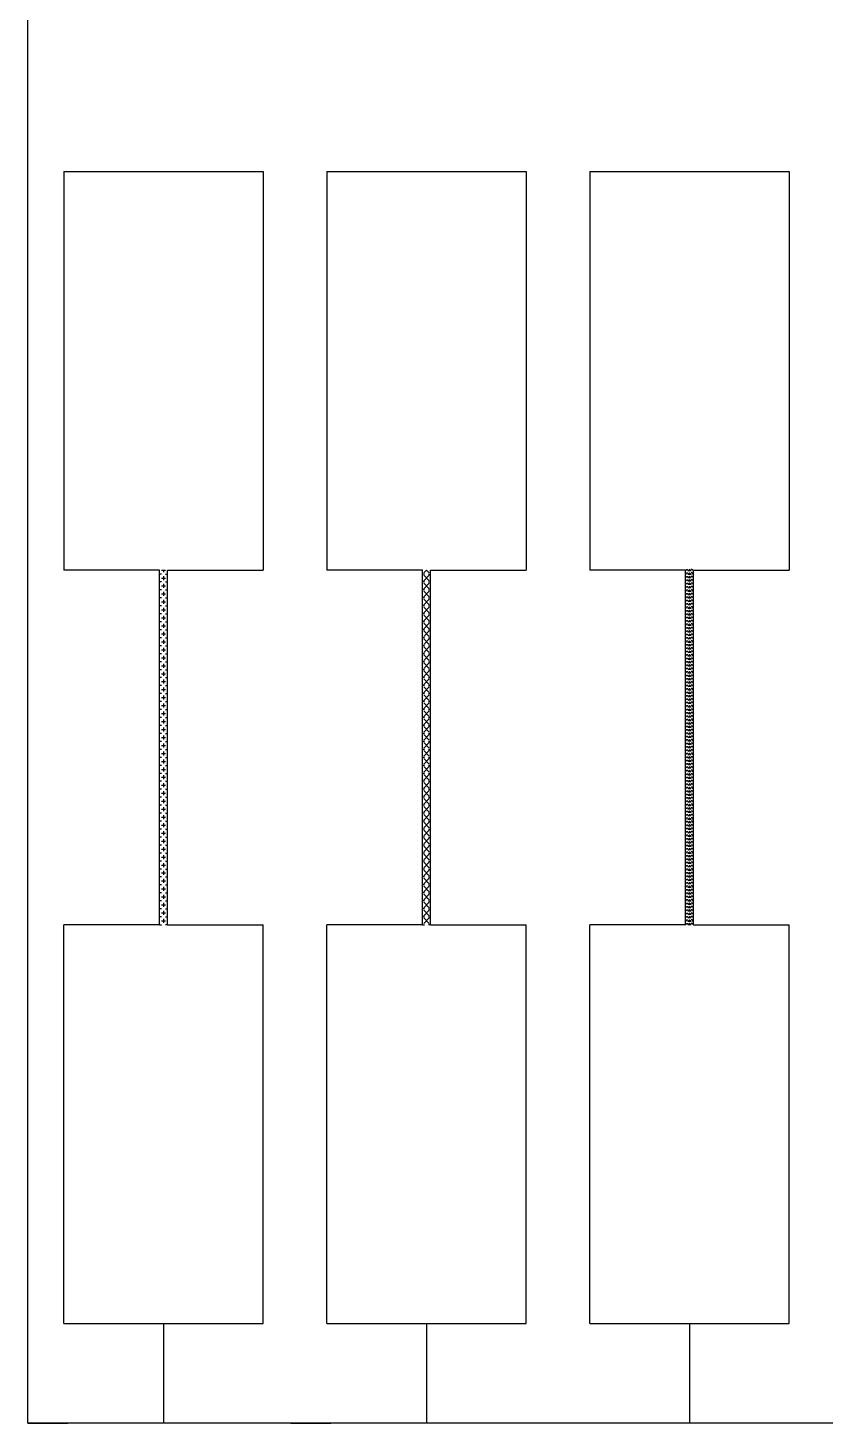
# Model space of a CAD drawing. Extents: x 0 to 40, y 0 to 70.
# Drawn here: x 0 to 20, y 0 to 35 of the extents above; entities that cross this region are included whole.
import ezdxf

# ---------------------------------------------------------------- set-up
doc = ezdxf.new("R2010")
doc.units = 0
doc.layers.add('AL_FOIL', color=2, linetype='CONTINUOUS')

msp = doc.modelspace()

# ---------------------------------------------------------------- linework, layer by layer
at = {"layer": 'AL_FOIL', "linetype": 'CONTINUOUS'}
for p, q in [((0, 0), (0, 70)), ((40, 0), (0, 0))]:
    msp.add_line(p, q, dxfattribs=at)
at = {"layer": 'AL_FOIL'}
for p, q in [((0.9, 31.4), (5.9, 31.4)), ((0.9, 31.4), (0.9, 21.4)), ((5.9, 31.4), (5.9, 21.4)), ((7.5, 31.4), (12.5, 31.4)), ((7.5, 31.4), (7.5, 21.4)), ((12.5, 31.4), (12.5, 21.4)), ((14.1, 31.4), (19.1, 31.4)), ((14.1, 31.4), (14.1, 21.4)), ((19.1, 31.4), (19.1, 21.4)), ((3.3, 21.4), (0.9, 21.4)), ((3.3, 12.5), (3.3, 21.4)), ((3.35, 21.4), (3.45, 21.4)), ((3.4, 21.4), (3.4, 21.35)), ((3.5, 12.5), (3.5, 21.4)), ((3.5, 21.4), (5.9, 21.4)), ((9.9, 21.4), (7.5, 21.4)), ((9.9, 12.5), (9.9, 21.4)), ((10, 21.4), (9.929, 21.329)), ((10, 21.4), (10.071, 21.329)), ((10.1, 12.5), (10.1, 21.4)), ((10.1, 21.4), (12.5, 21.4)), ((16.5, 21.4), (14.1, 21.4)), ((16.5, 21.377), (16.535, 21.412)), ((16.5, 12.5), (16.5, 21.4)), ((16.535, 21.412), (16.56, 21.412)), ((16.56, 21.377), (16.6, 21.417)), ((16.64, 21.377), (16.56, 21.377)), ((16.64, 21.377), (16.6, 21.417)), ((16.665, 21.412), (16.64, 21.412)), ((16.7, 21.377), (16.665, 21.412)), ((16.7, 12.5), (16.7, 21.4)), ((16.7, 21.4), (19.1, 21.4)), ((3.35, 21.3), (3.3, 21.3)), ((3.35, 21.1), (3.3, 21.1)), ((3.35, 21.2), (3.45, 21.2)), ((3.35, 21), (3.45, 21)), ((3.4, 21.25), (3.4, 21.15)), ((3.4, 21.05), (3.4, 20.95)), ((3.45, 21.3), (3.5, 21.3)), ((3.45, 21.1), (3.5, 21.1)), ((9.95, 21.3), (9.9, 21.3)), ((9.95, 21.1), (9.9, 21.1)), ((9.929, 21.271), (10.071, 21.129)), ((10.071, 21.271), (9.929, 21.129)), ((9.929, 21.071), (10.071, 20.929)), ((10.071, 21.071), (9.929, 20.929)), ((10.05, 21.3), (10.1, 21.3)), ((10.05, 21.1), (10.1, 21.1)), ((16.5, 21.292), (16.535, 21.327)), ((16.5, 21.206), (16.535, 21.242)), ((16.5, 21.121), (16.535, 21.156)), ((16.5, 21.036), (16.535, 21.071)), ((16.535, 21.327), (16.56, 21.327)), ((16.535, 21.242), (16.56, 21.242)), ((16.535, 21.156), (16.56, 21.156)), ((16.535, 21.071), (16.56, 21.071)), ((16.56, 21.292), (16.6, 21.331)), ((16.64, 21.292), (16.56, 21.292)), ((16.56, 21.206), (16.6, 21.246)), ((16.64, 21.206), (16.56, 21.206)), ((16.56, 21.121), (16.6, 21.161)), ((16.64, 21.121), (16.56, 21.121)), ((16.56, 21.036), (16.6, 21.075)), ((16.64, 21.036), (16.56, 21.036)), ((16.64, 21.292), (16.6, 21.331)), ((16.64, 21.206), (16.6, 21.246)), ((16.64, 21.121), (16.6, 21.161)), ((16.64, 21.036), (16.6, 21.075)), ((16.665, 21.327), (16.64, 21.327)), ((16.665, 21.242), (16.64, 21.242)), ((16.665, 21.156), (16.64, 21.156)), ((16.665, 21.071), (16.64, 21.071)), ((16.7, 21.292), (16.665, 21.327)), ((16.7, 21.206), (16.665, 21.242)), ((16.7, 21.121), (16.665, 21.156)), ((16.7, 21.036), (16.665, 21.071)), ((3.35, 20.9), (3.3, 20.9)), ((3.35, 20.7), (3.3, 20.7)), ((3.35, 20.8), (3.45, 20.8)), ((3.4, 20.85), (3.4, 20.75)), ((3.4, 20.65), (3.4, 20.55)), ((3.45, 20.9), (3.5, 20.9)), ((3.45, 20.7), (3.5, 20.7)), ((9.95, 20.9), (9.9, 20.9)), ((9.95, 20.7), (9.9, 20.7)), ((9.929, 20.871), (10.071, 20.729)), ((10.071, 20.871), (9.929, 20.729)), ((9.929, 20.671), (10.071, 20.529)), ((10.071, 20.671), (9.929, 20.529)), ((10.05, 20.9), (10.1, 20.9)), ((10.05, 20.7), (10.1, 20.7)), ((16.5, 20.95), (16.535, 20.986)), ((16.5, 20.865), (16.535, 20.9)), ((16.5, 20.779), (16.535, 20.815)), ((16.5, 20.694), (16.535, 20.729)), ((16.535, 20.986), (16.56, 20.986)), ((16.535, 20.9), (16.56, 20.9)), ((16.535, 20.815), (16.56, 20.815)), ((16.535, 20.729), (16.56, 20.729)), ((16.56, 20.95), (16.6, 20.99)), ((16.64, 20.95), (16.56, 20.95)), ((16.56, 20.865), (16.6, 20.904)), ((16.64, 20.865), (16.56, 20.865)), ((16.56, 20.779), (16.6, 20.819)), ((16.64, 20.779), (16.56, 20.779)), ((16.56, 20.694), (16.6, 20.734)), ((16.64, 20.694), (16.56, 20.694)), ((16.64, 20.95), (16.6, 20.99)), ((16.64, 20.865), (16.6, 20.904)), ((16.64, 20.779), (16.6, 20.819)), ((16.64, 20.694), (16.6, 20.734)), ((16.665, 20.986), (16.64, 20.986)), ((16.665, 20.9), (16.64, 20.9)), ((16.665, 20.815), (16.64, 20.815)), ((16.665, 20.729), (16.64, 20.729)), ((16.7, 20.95), (16.665, 20.986)), ((16.7, 20.865), (16.665, 20.9)), ((16.7, 20.779), (16.665, 20.815)), ((16.7, 20.694), (16.665, 20.729)), ((3.35, 20.5), (3.3, 20.5)), ((3.35, 20.3), (3.3, 20.3)), ((3.35, 20.6), (3.45, 20.6)), ((3.35, 20.4), (3.45, 20.4)), ((3.4, 20.45), (3.4, 20.35)), ((3.45, 20.5), (3.5, 20.5)), ((3.45, 20.3), (3.5, 20.3)), ((9.95, 20.5), (9.9, 20.5)), ((9.95, 20.3), (9.9, 20.3)), ((9.929, 20.471), (10.071, 20.329)), ((10.071, 20.471), (9.929, 20.329)), ((10.05, 20.5), (10.1, 20.5)), ((10.05, 20.3), (10.1, 20.3)), ((16.5, 20.609), (16.535, 20.644)), ((16.5, 20.523), (16.535, 20.559)), ((16.5, 20.438), (16.535, 20.473)), ((16.5, 20.353), (16.535, 20.388)), ((16.5, 20.267), (16.535, 20.303)), ((16.535, 20.644), (16.56, 20.644)), ((16.535, 20.559), (16.56, 20.559)), ((16.535, 20.473), (16.56, 20.473)), ((16.535, 20.388), (16.56, 20.388)), ((16.535, 20.303), (16.56, 20.303)), ((16.56, 20.609), (16.6, 20.648)), ((16.64, 20.609), (16.56, 20.609)), ((16.56, 20.523), (16.6, 20.563)), ((16.64, 20.523), (16.56, 20.523)), ((16.56, 20.438), (16.6, 20.478)), ((16.64, 20.438), (16.56, 20.438)), ((16.56, 20.353), (16.6, 20.392)), ((16.64, 20.353), (16.56, 20.353)), ((16.56, 20.267), (16.6, 20.307)), ((16.64, 20.609), (16.6, 20.648)), ((16.64, 20.523), (16.6, 20.563)), ((16.64, 20.438), (16.6, 20.478)), ((16.64, 20.353), (16.6, 20.392)), ((16.64, 20.267), (16.6, 20.307)), ((16.665, 20.644), (16.64, 20.644)), ((16.665, 20.559), (16.64, 20.559)), ((16.665, 20.473), (16.64, 20.473)), ((16.665, 20.388), (16.64, 20.388)), ((16.665, 20.303), (16.64, 20.303)), ((16.7, 20.609), (16.665, 20.644)), ((16.7, 20.523), (16.665, 20.559)), ((16.7, 20.438), (16.665, 20.473)), ((16.7, 20.353), (16.665, 20.388)), ((16.7, 20.267), (16.665, 20.303)), ((3.35, 20.1), (3.3, 20.1)), ((3.35, 20.2), (3.45, 20.2)), ((3.35, 20), (3.45, 20)), ((3.4, 20.25), (3.4, 20.15)), ((3.4, 20.05), (3.4, 19.95)), ((3.45, 20.1), (3.5, 20.1)), ((9.95, 20.1), (9.9, 20.1)), ((9.929, 20.271), (10.071, 20.129)), ((10.071, 20.271), (9.929, 20.129)), ((9.929, 20.071), (10.071, 19.929)), ((10.071, 20.071), (9.929, 19.929)), ((10.05, 20.1), (10.1, 20.1)), ((16.5, 20.182), (16.535, 20.217)), ((16.5, 20.097), (16.535, 20.132)), ((16.5, 20.011), (16.535, 20.047)), ((16.5, 19.926), (16.535, 19.961)), ((16.535, 20.217), (16.56, 20.217)), ((16.535, 20.132), (16.56, 20.132)), ((16.535, 20.047), (16.56, 20.047)), ((16.535, 19.961), (16.56, 19.961)), ((16.64, 20.267), (16.56, 20.267)), ((16.56, 20.182), (16.6, 20.222)), ((16.64, 20.182), (16.56, 20.182)), ((16.56, 20.097), (16.6, 20.136)), ((16.64, 20.097), (16.56, 20.097)), ((16.56, 20.011), (16.6, 20.051)), ((16.64, 20.011), (16.56, 20.011)), ((16.56, 19.926), (16.6, 19.966)), ((16.64, 20.182), (16.6, 20.222)), ((16.64, 20.097), (16.6, 20.136)), ((16.64, 20.011), (16.6, 20.051)), ((16.64, 19.926), (16.6, 19.966)), ((16.665, 20.217), (16.64, 20.217)), ((16.665, 20.132), (16.64, 20.132)), ((16.665, 20.047), (16.64, 20.047)), ((16.665, 19.961), (16.64, 19.961)), ((16.7, 20.182), (16.665, 20.217)), ((16.7, 20.097), (16.665, 20.132)), ((16.7, 20.011), (16.665, 20.047)), ((16.7, 19.926), (16.665, 19.961)), ((3.35, 19.9), (3.3, 19.9)), ((3.35, 19.7), (3.3, 19.7)), ((3.35, 19.8), (3.45, 19.8)), ((3.35, 19.6), (3.45, 19.6)), ((3.4, 19.85), (3.4, 19.75)), ((3.4, 19.65), (3.4, 19.55)), ((3.45, 19.9), (3.5, 19.9)), ((3.45, 19.7), (3.5, 19.7)), ((9.95, 19.9), (9.9, 19.9)), ((9.95, 19.7), (9.9, 19.7)), ((9.929, 19.871), (10.071, 19.729)), ((10.071, 19.871), (9.929, 19.729)), ((9.929, 19.671), (10.071, 19.529)), ((10.071, 19.671), (9.929, 19.529)), ((10.05, 19.9), (10.1, 19.9)), ((10.05, 19.7), (10.1, 19.7)), ((16.5, 19.841), (16.535, 19.876)), ((16.5, 19.755), (16.535, 19.791)), ((16.5, 19.67), (16.535, 19.705)), ((16.5, 19.584), (16.535, 19.62)), ((16.535, 19.876), (16.56, 19.876)), ((16.535, 19.791), (16.56, 19.791)), ((16.535, 19.705), (16.56, 19.705)), ((16.535, 19.62), (16.56, 19.62)), ((16.64, 19.926), (16.56, 19.926)), ((16.56, 19.841), (16.6, 19.88)), ((16.64, 19.841), (16.56, 19.841)), ((16.56, 19.755), (16.6, 19.795)), ((16.64, 19.755), (16.56, 19.755)), ((16.56, 19.67), (16.6, 19.709)), ((16.64, 19.67), (16.56, 19.67)), ((16.56, 19.584), (16.6, 19.624)), ((16.64, 19.841), (16.6, 19.88)), ((16.64, 19.755), (16.6, 19.795)), ((16.64, 19.67), (16.6, 19.709)), ((16.64, 19.584), (16.6, 19.624)), ((16.665, 19.876), (16.64, 19.876)), ((16.665, 19.791), (16.64, 19.791)), ((16.665, 19.705), (16.64, 19.705)), ((16.665, 19.62), (16.64, 19.62)), ((16.7, 19.841), (16.665, 19.876)), ((16.7, 19.755), (16.665, 19.791)), ((16.7, 19.67), (16.665, 19.705)), ((16.7, 19.584), (16.665, 19.62)), ((3.35, 19.5), (3.3, 19.5)), ((3.35, 19.3), (3.3, 19.3)), ((3.35, 19.4), (3.45, 19.4)), ((3.4, 19.45), (3.4, 19.35)), ((3.4, 19.25), (3.4, 19.15)), ((3.45, 19.5), (3.5, 19.5)), ((3.45, 19.3), (3.5, 19.3)), ((9.95, 19.5), (9.9, 19.5)), ((9.95, 19.3), (9.9, 19.3)), ((9.929, 19.471), (10.071, 19.329)), ((10.071, 19.471), (9.929, 19.329)), ((9.929, 19.271), (10.071, 19.129)), ((10.071, 19.271), (9.929, 19.129)), ((10.05, 19.5), (10.1, 19.5)), ((10.05, 19.3), (10.1, 19.3)), ((16.5, 19.499), (16.535, 19.534)), ((16.5, 19.414), (16.535, 19.449)), ((16.5, 19.328), (16.535, 19.364)), ((16.5, 19.243), (16.535, 19.278)), ((16.535, 19.534), (16.56, 19.534)), ((16.535, 19.449), (16.56, 19.449)), ((16.535, 19.364), (16.56, 19.364)), ((16.535, 19.278), (16.56, 19.278)), ((16.64, 19.584), (16.56, 19.584)), ((16.56, 19.499), (16.6, 19.539)), ((16.64, 19.499), (16.56, 19.499)), ((16.56, 19.414), (16.6, 19.453)), ((16.64, 19.414), (16.56, 19.414)), ((16.56, 19.328), (16.6, 19.368)), ((16.64, 19.328), (16.56, 19.328)), ((16.56, 19.243), (16.6, 19.283)), ((16.64, 19.499), (16.6, 19.539)), ((16.64, 19.414), (16.6, 19.453)), ((16.64, 19.328), (16.6, 19.368)), ((16.64, 19.243), (16.6, 19.283)), ((16.665, 19.534), (16.64, 19.534)), ((16.665, 19.449), (16.64, 19.449)), ((16.665, 19.364), (16.64, 19.364)), ((16.665, 19.278), (16.64, 19.278)), ((16.7, 19.499), (16.665, 19.534)), ((16.7, 19.414), (16.665, 19.449)), ((16.7, 19.328), (16.665, 19.364)), ((16.7, 19.243), (16.665, 19.278)), ((3.35, 19.1), (3.3, 19.1)), ((3.35, 18.9), (3.3, 18.9)), ((3.35, 19.2), (3.45, 19.2)), ((3.35, 19), (3.45, 19)), ((3.4, 19.05), (3.4, 18.95)), ((3.45, 19.1), (3.5, 19.1)), ((3.45, 18.9), (3.5, 18.9)), ((9.95, 19.1), (9.9, 19.1)), ((9.95, 18.9), (9.9, 18.9)), ((9.929, 19.071), (10.071, 18.929)), ((10.071, 19.071), (9.929, 18.929)), ((10.05, 19.1), (10.1, 19.1)), ((10.05, 18.9), (10.1, 18.9)), ((16.5, 19.158), (16.535, 19.193)), ((16.5, 19.072), (16.535, 19.108)), ((16.5, 18.987), (16.535, 19.022)), ((16.5, 18.902), (16.535, 18.937)), ((16.535, 19.193), (16.56, 19.193)), ((16.535, 19.108), (16.56, 19.108)), ((16.535, 19.022), (16.56, 19.022)), ((16.535, 18.937), (16.56, 18.937)), ((16.64, 19.243), (16.56, 19.243)), ((16.56, 19.158), (16.6, 19.197)), ((16.64, 19.158), (16.56, 19.158)), ((16.56, 19.072), (16.6, 19.112)), ((16.64, 19.072), (16.56, 19.072)), ((16.56, 18.987), (16.6, 19.027)), ((16.64, 18.987), (16.56, 18.987)), ((16.56, 18.902), (16.6, 18.941)), ((16.64, 18.902), (16.56, 18.902)), ((16.64, 19.158), (16.6, 19.197)), ((16.64, 19.072), (16.6, 19.112)), ((16.64, 18.987), (16.6, 19.027)), ((16.64, 18.902), (16.6, 18.941)), ((16.665, 19.193), (16.64, 19.193)), ((16.665, 19.108), (16.64, 19.108)), ((16.665, 19.022), (16.64, 19.022)), ((16.665, 18.937), (16.64, 18.937)), ((16.7, 19.158), (16.665, 19.193)), ((16.7, 19.072), (16.665, 19.108)), ((16.7, 18.987), (16.665, 19.022)), ((16.7, 18.902), (16.665, 18.937)), ((3.35, 18.7), (3.3, 18.7)), ((3.35, 18.8), (3.45, 18.8)), ((3.35, 18.6), (3.45, 18.6)), ((3.4, 18.85), (3.4, 18.75)), ((3.4, 18.65), (3.4, 18.55)), ((3.45, 18.7), (3.5, 18.7)), ((9.95, 18.7), (9.9, 18.7)), ((9.929, 18.871), (10.071, 18.729)), ((10.071, 18.871), (9.929, 18.729)), ((9.929, 18.671), (10.071, 18.529)), ((10.071, 18.671), (9.929, 18.529)), ((10.05, 18.7), (10.1, 18.7)), ((16.5, 18.816), (16.535, 18.852)), ((16.5, 18.731), (16.535, 18.766)), ((16.5, 18.646), (16.535, 18.681)), ((16.5, 18.56), (16.535, 18.596)), ((16.535, 18.852), (16.56, 18.852)), ((16.535, 18.766), (16.56, 18.766)), ((16.535, 18.681), (16.56, 18.681)), ((16.535, 18.596), (16.56, 18.596)), ((16.56, 18.816), (16.6, 18.856)), ((16.64, 18.816), (16.56, 18.816)), ((16.56, 18.731), (16.6, 18.771)), ((16.64, 18.731), (16.56, 18.731)), ((16.56, 18.646), (16.6, 18.685)), ((16.64, 18.646), (16.56, 18.646)), ((16.56, 18.56), (16.6, 18.6)), ((16.64, 18.56), (16.56, 18.56)), ((16.64, 18.816), (16.6, 18.856)), ((16.64, 18.731), (16.6, 18.771)), ((16.64, 18.646), (16.6, 18.685)), ((16.64, 18.56), (16.6, 18.6)), ((16.665, 18.852), (16.64, 18.852)), ((16.665, 18.766), (16.64, 18.766)), ((16.665, 18.681), (16.64, 18.681)), ((16.665, 18.596), (16.64, 18.596)), ((16.7, 18.816), (16.665, 18.852)), ((16.7, 18.731), (16.665, 18.766)), ((16.7, 18.646), (16.665, 18.681)), ((16.7, 18.56), (16.665, 18.596)), ((3.35, 18.5), (3.3, 18.5)), ((3.35, 18.3), (3.3, 18.3)), ((3.35, 18.4), (3.45, 18.4)), ((3.35, 18.2), (3.45, 18.2)), ((3.4, 18.45), (3.4, 18.35)), ((3.4, 18.25), (3.4, 18.15)), ((3.45, 18.5), (3.5, 18.5)), ((3.45, 18.3), (3.5, 18.3)), ((9.95, 18.5), (9.9, 18.5)), ((9.95, 18.3), (9.9, 18.3)), ((9.929, 18.471), (10.071, 18.329)), ((10.071, 18.471), (9.929, 18.329)), ((9.929, 18.271), (10.071, 18.129)), ((10.071, 18.271), (9.929, 18.129)), ((10.05, 18.5), (10.1, 18.5)), ((10.05, 18.3), (10.1, 18.3)), ((16.5, 18.475), (16.535, 18.51)), ((16.5, 18.39), (16.535, 18.425)), ((16.5, 18.304), (16.535, 18.34)), ((16.5, 18.219), (16.535, 18.254)), ((16.535, 18.51), (16.56, 18.51)), ((16.535, 18.425), (16.56, 18.425)), ((16.535, 18.34), (16.56, 18.34)), ((16.535, 18.254), (16.56, 18.254)), ((16.56, 18.475), (16.6, 18.515)), ((16.64, 18.475), (16.56, 18.475)), ((16.56, 18.39), (16.6, 18.429)), ((16.64, 18.39), (16.56, 18.39)), ((16.56, 18.304), (16.6, 18.344)), ((16.64, 18.304), (16.56, 18.304)), ((16.56, 18.219), (16.6, 18.258)), ((16.64, 18.219), (16.56, 18.219)), ((16.64, 18.475), (16.6, 18.515)), ((16.64, 18.39), (16.6, 18.429)), ((16.64, 18.304), (16.6, 18.344)), ((16.64, 18.219), (16.6, 18.258)), ((16.665, 18.51), (16.64, 18.51)), ((16.665, 18.425), (16.64, 18.425)), ((16.665, 18.34), (16.64, 18.34)), ((16.665, 18.254), (16.64, 18.254)), ((16.7, 18.475), (16.665, 18.51)), ((16.7, 18.39), (16.665, 18.425)), ((16.7, 18.304), (16.665, 18.34)), ((16.7, 18.219), (16.665, 18.254)), ((3.35, 18.1), (3.3, 18.1)), ((3.35, 17.9), (3.3, 17.9)), ((3.35, 18), (3.45, 18)), ((3.4, 18.05), (3.4, 17.95)), ((3.4, 17.85), (3.4, 17.75)), ((3.45, 18.1), (3.5, 18.1)), ((3.45, 17.9), (3.5, 17.9)), ((9.95, 18.1), (9.9, 18.1)), ((9.95, 17.9), (9.9, 17.9)), ((9.929, 18.071), (10.071, 17.929)), ((10.071, 18.071), (9.929, 17.929)), ((9.929, 17.871), (10.071, 17.729)), ((10.071, 17.871), (9.929, 17.729)), ((10.05, 18.1), (10.1, 18.1)), ((10.05, 17.9), (10.1, 17.9)), ((16.5, 18.133), (16.535, 18.169)), ((16.5, 18.048), (16.535, 18.083)), ((16.5, 17.963), (16.535, 17.998)), ((16.5, 17.877), (16.535, 17.913)), ((16.535, 18.169), (16.56, 18.169)), ((16.535, 18.083), (16.56, 18.083)), ((16.535, 17.998), (16.56, 17.998)), ((16.535, 17.913), (16.56, 17.913)), ((16.56, 18.133), (16.6, 18.173)), ((16.64, 18.133), (16.56, 18.133)), ((16.56, 18.048), (16.6, 18.088)), ((16.64, 18.048), (16.56, 18.048)), ((16.56, 17.963), (16.6, 18.002)), ((16.64, 17.963), (16.56, 17.963)), ((16.56, 17.877), (16.6, 17.917)), ((16.64, 17.877), (16.56, 17.877)), ((16.64, 18.133), (16.6, 18.173)), ((16.64, 18.048), (16.6, 18.088)), ((16.64, 17.963), (16.6, 18.002)), ((16.64, 17.877), (16.6, 17.917)), ((16.665, 18.169), (16.64, 18.169)), ((16.665, 18.083), (16.64, 18.083)), ((16.665, 17.998), (16.64, 17.998)), ((16.665, 17.913), (16.64, 17.913)), ((16.7, 18.133), (16.665, 18.169)), ((16.7, 18.048), (16.665, 18.083)), ((16.7, 17.963), (16.665, 17.998)), ((16.7, 17.877), (16.665, 17.913)), ((3.35, 17.7), (3.3, 17.7)), ((3.35, 17.5), (3.3, 17.5)), ((3.35, 17.8), (3.45, 17.8)), ((3.35, 17.6), (3.45, 17.6)), ((3.4, 17.65), (3.4, 17.55)), ((3.45, 17.7), (3.5, 17.7)), ((3.45, 17.5), (3.5, 17.5)), ((9.95, 17.7), (9.9, 17.7)), ((9.95, 17.5), (9.9, 17.5)), ((9.929, 17.671), (10.071, 17.529)), ((10.071, 17.671), (9.929, 17.529)), ((10.05, 17.7), (10.1, 17.7)), ((10.05, 17.5), (10.1, 17.5)), ((16.5, 17.792), (16.535, 17.827)), ((16.5, 17.707), (16.535, 17.742)), ((16.5, 17.621), (16.535, 17.657)), ((16.5, 17.536), (16.535, 17.571)), ((16.535, 17.827), (16.56, 17.827)), ((16.535, 17.742), (16.56, 17.742)), ((16.535, 17.657), (16.56, 17.657)), ((16.535, 17.571), (16.56, 17.571)), ((16.56, 17.792), (16.6, 17.832)), ((16.64, 17.792), (16.56, 17.792)), ((16.56, 17.707), (16.6, 17.746)), ((16.64, 17.707), (16.56, 17.707)), ((16.56, 17.621), (16.6, 17.661)), ((16.64, 17.621), (16.56, 17.621)), ((16.56, 17.536), (16.6, 17.576)), ((16.64, 17.536), (16.56, 17.536)), ((16.64, 17.792), (16.6, 17.832)), ((16.64, 17.707), (16.6, 17.746)), ((16.64, 17.621), (16.6, 17.661)), ((16.64, 17.536), (16.6, 17.576)), ((16.665, 17.827), (16.64, 17.827)), ((16.665, 17.742), (16.64, 17.742)), ((16.665, 17.657), (16.64, 17.657)), ((16.665, 17.571), (16.64, 17.571)), ((16.7, 17.792), (16.665, 17.827)), ((16.7, 17.707), (16.665, 17.742)), ((16.7, 17.621), (16.665, 17.657)), ((16.7, 17.536), (16.665, 17.571)), ((3.35, 17.3), (3.3, 17.3)), ((3.35, 17.4), (3.45, 17.4)), ((3.35, 17.2), (3.45, 17.2)), ((3.4, 17.45), (3.4, 17.35)), ((3.4, 17.25), (3.4, 17.15)), ((3.45, 17.3), (3.5, 17.3)), ((9.95, 17.3), (9.9, 17.3)), ((9.929, 17.471), (10.071, 17.329)), ((10.071, 17.471), (9.929, 17.329)), ((9.929, 17.271), (10.071, 17.129)), ((10.071, 17.271), (9.929, 17.129)), ((10.05, 17.3), (10.1, 17.3)), ((16.5, 17.451), (16.535, 17.486)), ((16.5, 17.365), (16.535, 17.401)), ((16.5, 17.28), (16.535, 17.315)), ((16.5, 17.195), (16.535, 17.23)), ((16.535, 17.486), (16.56, 17.486)), ((16.535, 17.401), (16.56, 17.401)), ((16.535, 17.315), (16.56, 17.315)), ((16.535, 17.23), (16.56, 17.23)), ((16.56, 17.451), (16.6, 17.49)), ((16.64, 17.451), (16.56, 17.451)), ((16.56, 17.365), (16.6, 17.405)), ((16.64, 17.365), (16.56, 17.365)), ((16.56, 17.28), (16.6, 17.32)), ((16.64, 17.28), (16.56, 17.28)), ((16.56, 17.195), (16.6, 17.234)), ((16.64, 17.195), (16.56, 17.195)), ((16.64, 17.451), (16.6, 17.49)), ((16.64, 17.365), (16.6, 17.405)), ((16.64, 17.28), (16.6, 17.32)), ((16.64, 17.195), (16.6, 17.234)), ((16.665, 17.486), (16.64, 17.486)), ((16.665, 17.401), (16.64, 17.401)), ((16.665, 17.315), (16.64, 17.315)), ((16.665, 17.23), (16.64, 17.23)), ((16.7, 17.451), (16.665, 17.486)), ((16.7, 17.365), (16.665, 17.401)), ((16.7, 17.28), (16.665, 17.315)), ((16.7, 17.195), (16.665, 17.23)), ((3.35, 17.1), (3.3, 17.1)), ((3.35, 16.9), (3.3, 16.9)), ((3.35, 17), (3.45, 17)), ((3.35, 16.8), (3.45, 16.8)), ((3.4, 17.05), (3.4, 16.95)), ((3.4, 16.85), (3.4, 16.75)), ((3.45, 17.1), (3.5, 17.1)), ((3.45, 16.9), (3.5, 16.9)), ((9.95, 17.1), (9.9, 17.1)), ((9.95, 16.9), (9.9, 16.9)), ((9.929, 17.071), (10.071, 16.929)), ((10.071, 17.071), (9.929, 16.929)), ((9.929, 16.871), (10.071, 16.729)), ((10.071, 16.871), (9.929, 16.729)), ((10.05, 17.1), (10.1, 17.1)), ((10.05, 16.9), (10.1, 16.9)), ((16.5, 17.109), (16.535, 17.145)), ((16.5, 17.024), (16.535, 17.059)), ((16.5, 16.938), (16.535, 16.974)), ((16.5, 16.853), (16.535, 16.888)), ((16.5, 16.768), (16.535, 16.803)), ((16.535, 17.145), (16.56, 17.145)), ((16.535, 17.059), (16.56, 17.059)), ((16.535, 16.974), (16.56, 16.974)), ((16.535, 16.888), (16.56, 16.888)), ((16.535, 16.803), (16.56, 16.803)), ((16.56, 17.109), (16.6, 17.149)), ((16.64, 17.109), (16.56, 17.109)), ((16.56, 17.024), (16.6, 17.063)), ((16.64, 17.024), (16.56, 17.024)), ((16.56, 16.938), (16.6, 16.978)), ((16.64, 16.938), (16.56, 16.938)), ((16.56, 16.853), (16.6, 16.893)), ((16.64, 16.853), (16.56, 16.853)), ((16.56, 16.768), (16.6, 16.807)), ((16.64, 17.109), (16.6, 17.149)), ((16.64, 17.024), (16.6, 17.063)), ((16.64, 16.938), (16.6, 16.978)), ((16.64, 16.853), (16.6, 16.893)), ((16.64, 16.768), (16.6, 16.807)), ((16.665, 17.145), (16.64, 17.145)), ((16.665, 17.059), (16.64, 17.059)), ((16.665, 16.974), (16.64, 16.974)), ((16.665, 16.888), (16.64, 16.888)), ((16.665, 16.803), (16.64, 16.803)), ((16.7, 17.109), (16.665, 17.145)), ((16.7, 17.024), (16.665, 17.059)), ((16.7, 16.938), (16.665, 16.974)), ((16.7, 16.853), (16.665, 16.888)), ((16.7, 16.768), (16.665, 16.803)), ((3.35, 16.7), (3.3, 16.7)), ((3.35, 16.5), (3.3, 16.5)), ((3.35, 16.6), (3.45, 16.6)), ((3.4, 16.65), (3.4, 16.55)), ((3.4, 16.45), (3.4, 16.35)), ((3.45, 16.7), (3.5, 16.7)), ((3.45, 16.5), (3.5, 16.5)), ((9.95, 16.7), (9.9, 16.7)), ((9.95, 16.5), (9.9, 16.5)), ((9.929, 16.671), (10.071, 16.529)), ((10.071, 16.671), (9.929, 16.529)), ((9.929, 16.471), (10.071, 16.329)), ((10.071, 16.471), (9.929, 16.329)), ((10.05, 16.7), (10.1, 16.7)), ((10.05, 16.5), (10.1, 16.5)), ((16.5, 16.682), (16.535, 16.718)), ((16.5, 16.597), (16.535, 16.632)), ((16.5, 16.512), (16.535, 16.547)), ((16.5, 16.426), (16.535, 16.462)), ((16.535, 16.718), (16.56, 16.718)), ((16.535, 16.632), (16.56, 16.632)), ((16.535, 16.547), (16.56, 16.547)), ((16.535, 16.462), (16.56, 16.462)), ((16.64, 16.768), (16.56, 16.768)), ((16.56, 16.682), (16.6, 16.722)), ((16.64, 16.682), (16.56, 16.682)), ((16.56, 16.597), (16.6, 16.637)), ((16.64, 16.597), (16.56, 16.597)), ((16.56, 16.512), (16.6, 16.551)), ((16.64, 16.512), (16.56, 16.512)), ((16.56, 16.426), (16.6, 16.466)), ((16.64, 16.682), (16.6, 16.722)), ((16.64, 16.597), (16.6, 16.637)), ((16.64, 16.512), (16.6, 16.551)), ((16.64, 16.426), (16.6, 16.466)), ((16.665, 16.718), (16.64, 16.718)), ((16.665, 16.632), (16.64, 16.632)), ((16.665, 16.547), (16.64, 16.547)), ((16.665, 16.462), (16.64, 16.462)), ((16.7, 16.682), (16.665, 16.718)), ((16.7, 16.597), (16.665, 16.632)), ((16.7, 16.512), (16.665, 16.547)), ((16.7, 16.426), (16.665, 16.462)), ((3.35, 16.3), (3.3, 16.3)), ((3.35, 16.1), (3.3, 16.1)), ((3.35, 16.4), (3.45, 16.4)), ((3.35, 16.2), (3.45, 16.2)), ((3.4, 16.25), (3.4, 16.15)), ((3.45, 16.3), (3.5, 16.3)), ((3.45, 16.1), (3.5, 16.1)), ((9.95, 16.3), (9.9, 16.3)), ((9.95, 16.1), (9.9, 16.1)), ((9.929, 16.271), (10.071, 16.129)), ((10.071, 16.271), (9.929, 16.129)), ((10.05, 16.3), (10.1, 16.3)), ((10.05, 16.1), (10.1, 16.1)), ((16.5, 16.341), (16.535, 16.376)), ((16.5, 16.256), (16.535, 16.291)), ((16.5, 16.17), (16.535, 16.206)), ((16.5, 16.085), (16.535, 16.12)), ((16.535, 16.376), (16.56, 16.376)), ((16.535, 16.291), (16.56, 16.291)), ((16.535, 16.206), (16.56, 16.206)), ((16.535, 16.12), (16.56, 16.12)), ((16.64, 16.426), (16.56, 16.426)), ((16.56, 16.341), (16.6, 16.381)), ((16.64, 16.341), (16.56, 16.341)), ((16.56, 16.256), (16.6, 16.295)), ((16.64, 16.256), (16.56, 16.256)), ((16.56, 16.17), (16.6, 16.21)), ((16.64, 16.17), (16.56, 16.17)), ((16.56, 16.085), (16.6, 16.125)), ((16.64, 16.341), (16.6, 16.381)), ((16.64, 16.256), (16.6, 16.295)), ((16.64, 16.17), (16.6, 16.21)), ((16.64, 16.085), (16.6, 16.125)), ((16.665, 16.376), (16.64, 16.376)), ((16.665, 16.291), (16.64, 16.291)), ((16.665, 16.206), (16.64, 16.206)), ((16.665, 16.12), (16.64, 16.12)), ((16.7, 16.341), (16.665, 16.376)), ((16.7, 16.256), (16.665, 16.291)), ((16.7, 16.17), (16.665, 16.206)), ((16.7, 16.085), (16.665, 16.12)), ((3.35, 15.9), (3.3, 15.9)), ((3.35, 16), (3.45, 16)), ((3.35, 15.8), (3.45, 15.8)), ((3.4, 16.05), (3.4, 15.95)), ((3.4, 15.85), (3.4, 15.75)), ((3.45, 15.9), (3.5, 15.9)), ((9.95, 15.9), (9.9, 15.9)), ((9.929, 16.071), (10.071, 15.929)), ((10.071, 16.071), (9.929, 15.929)), ((9.929, 15.871), (10.071, 15.729)), ((10.071, 15.871), (9.929, 15.729)), ((10.05, 15.9), (10.1, 15.9)), ((16.5, 16), (16.535, 16.035)), ((16.5, 15.914), (16.535, 15.95)), ((16.5, 15.829), (16.535, 15.864)), ((16.5, 15.744), (16.535, 15.779)), ((16.535, 16.035), (16.56, 16.035)), ((16.535, 15.95), (16.56, 15.95)), ((16.535, 15.864), (16.56, 15.864)), ((16.535, 15.779), (16.56, 15.779)), ((16.64, 16.085), (16.56, 16.085)), ((16.56, 16), (16.6, 16.039)), ((16.64, 16), (16.56, 16)), ((16.56, 15.914), (16.6, 15.954)), ((16.64, 15.914), (16.56, 15.914)), ((16.56, 15.829), (16.6, 15.869)), ((16.64, 15.829), (16.56, 15.829)), ((16.56, 15.744), (16.6, 15.783)), ((16.64, 16), (16.6, 16.039)), ((16.64, 15.914), (16.6, 15.954)), ((16.64, 15.829), (16.6, 15.869)), ((16.64, 15.744), (16.6, 15.783)), ((16.665, 16.035), (16.64, 16.035)), ((16.665, 15.95), (16.64, 15.95)), ((16.665, 15.864), (16.64, 15.864)), ((16.665, 15.779), (16.64, 15.779)), ((16.7, 16), (16.665, 16.035)), ((16.7, 15.914), (16.665, 15.95)), ((16.7, 15.829), (16.665, 15.864)), ((16.7, 15.744), (16.665, 15.779)), ((3.35, 15.7), (3.3, 15.7)), ((3.35, 15.5), (3.3, 15.5)), ((3.35, 15.6), (3.45, 15.6)), ((3.35, 15.4), (3.45, 15.4)), ((3.4, 15.65), (3.4, 15.55)), ((3.4, 15.45), (3.4, 15.35)), ((3.45, 15.7), (3.5, 15.7)), ((3.45, 15.5), (3.5, 15.5)), ((9.95, 15.7), (9.9, 15.7)), ((9.95, 15.5), (9.9, 15.5)), ((9.929, 15.671), (10.071, 15.529)), ((10.071, 15.671), (9.929, 15.529)), ((9.929, 15.471), (10.071, 15.329)), ((10.071, 15.471), (9.929, 15.329)), ((10.05, 15.7), (10.1, 15.7)), ((10.05, 15.5), (10.1, 15.5)), ((16.5, 15.658), (16.535, 15.694)), ((16.5, 15.573), (16.535, 15.608)), ((16.5, 15.487), (16.535, 15.523)), ((16.5, 15.402), (16.535, 15.437)), ((16.535, 15.694), (16.56, 15.694)), ((16.535, 15.608), (16.56, 15.608)), ((16.535, 15.523), (16.56, 15.523)), ((16.535, 15.437), (16.56, 15.437)), ((16.64, 15.744), (16.56, 15.744)), ((16.56, 15.658), (16.6, 15.698)), ((16.64, 15.658), (16.56, 15.658)), ((16.56, 15.573), (16.6, 15.612)), ((16.64, 15.573), (16.56, 15.573)), ((16.56, 15.487), (16.6, 15.527)), ((16.64, 15.487), (16.56, 15.487)), ((16.56, 15.402), (16.6, 15.442)), ((16.64, 15.402), (16.56, 15.402)), ((16.64, 15.658), (16.6, 15.698)), ((16.64, 15.573), (16.6, 15.612)), ((16.64, 15.487), (16.6, 15.527)), ((16.64, 15.402), (16.6, 15.442)), ((16.665, 15.694), (16.64, 15.694)), ((16.665, 15.608), (16.64, 15.608)), ((16.665, 15.523), (16.64, 15.523)), ((16.665, 15.437), (16.64, 15.437)), ((16.7, 15.658), (16.665, 15.694)), ((16.7, 15.573), (16.665, 15.608)), ((16.7, 15.487), (16.665, 15.523)), ((16.7, 15.402), (16.665, 15.437)), ((3.35, 15.3), (3.3, 15.3)), ((3.35, 15.1), (3.3, 15.1)), ((3.35, 15.2), (3.45, 15.2)), ((3.4, 15.25), (3.4, 15.15)), ((3.4, 15.05), (3.4, 14.95)), ((3.45, 15.3), (3.5, 15.3)), ((3.45, 15.1), (3.5, 15.1)), ((9.95, 15.3), (9.9, 15.3)), ((9.95, 15.1), (9.9, 15.1)), ((9.929, 15.271), (10.071, 15.129)), ((10.071, 15.271), (9.929, 15.129)), ((9.929, 15.071), (10.071, 14.929)), ((10.071, 15.071), (9.929, 14.929)), ((10.05, 15.3), (10.1, 15.3)), ((10.05, 15.1), (10.1, 15.1)), ((16.5, 15.317), (16.535, 15.352)), ((16.5, 15.231), (16.535, 15.267)), ((16.5, 15.146), (16.535, 15.181)), ((16.5, 15.061), (16.535, 15.096)), ((16.535, 15.352), (16.56, 15.352)), ((16.535, 15.267), (16.56, 15.267)), ((16.535, 15.181), (16.56, 15.181)), ((16.535, 15.096), (16.56, 15.096)), ((16.56, 15.317), (16.6, 15.356)), ((16.64, 15.317), (16.56, 15.317)), ((16.56, 15.231), (16.6, 15.271)), ((16.64, 15.231), (16.56, 15.231)), ((16.56, 15.146), (16.6, 15.186)), ((16.64, 15.146), (16.56, 15.146)), ((16.56, 15.061), (16.6, 15.1)), ((16.64, 15.061), (16.56, 15.061)), ((16.64, 15.317), (16.6, 15.356)), ((16.64, 15.231), (16.6, 15.271)), ((16.64, 15.146), (16.6, 15.186)), ((16.64, 15.061), (16.6, 15.1)), ((16.665, 15.352), (16.64, 15.352)), ((16.665, 15.267), (16.64, 15.267)), ((16.665, 15.181), (16.64, 15.181)), ((16.665, 15.096), (16.64, 15.096)), ((16.7, 15.317), (16.665, 15.352)), ((16.7, 15.231), (16.665, 15.267)), ((16.7, 15.146), (16.665, 15.181)), ((16.7, 15.061), (16.665, 15.096)), ((3.35, 14.9), (3.3, 14.9)), ((3.35, 14.7), (3.3, 14.7)), ((3.35, 15), (3.45, 15)), ((3.35, 14.8), (3.45, 14.8)), ((3.4, 14.85), (3.4, 14.75)), ((3.45, 14.9), (3.5, 14.9)), ((3.45, 14.7), (3.5, 14.7)), ((9.95, 14.9), (9.9, 14.9)), ((9.95, 14.7), (9.9, 14.7)), ((9.929, 14.871), (10.071, 14.729)), ((10.071, 14.871), (9.929, 14.729)), ((10.05, 14.9), (10.1, 14.9)), ((10.05, 14.7), (10.1, 14.7)), ((16.5, 14.975), (16.535, 15.011)), ((16.5, 14.89), (16.535, 14.925)), ((16.5, 14.805), (16.535, 14.84)), ((16.5, 14.719), (16.535, 14.755)), ((16.535, 15.011), (16.56, 15.011)), ((16.535, 14.925), (16.56, 14.925)), ((16.535, 14.84), (16.56, 14.84)), ((16.535, 14.755), (16.56, 14.755)), ((16.56, 14.975), (16.6, 15.015)), ((16.64, 14.975), (16.56, 14.975)), ((16.56, 14.89), (16.6, 14.93)), ((16.64, 14.89), (16.56, 14.89)), ((16.56, 14.805), (16.6, 14.844)), ((16.64, 14.805), (16.56, 14.805)), ((16.56, 14.719), (16.6, 14.759)), ((16.64, 14.719), (16.56, 14.719)), ((16.64, 14.975), (16.6, 15.015)), ((16.64, 14.89), (16.6, 14.93)), ((16.64, 14.805), (16.6, 14.844)), ((16.64, 14.719), (16.6, 14.759)), ((16.665, 15.011), (16.64, 15.011)), ((16.665, 14.925), (16.64, 14.925)), ((16.665, 14.84), (16.64, 14.84)), ((16.665, 14.755), (16.64, 14.755)), ((16.7, 14.975), (16.665, 15.011)), ((16.7, 14.89), (16.665, 14.925)), ((16.7, 14.805), (16.665, 14.84)), ((16.7, 14.719), (16.665, 14.755)), ((3.35, 14.5), (3.3, 14.5)), ((3.35, 14.6), (3.45, 14.6)), ((3.35, 14.4), (3.45, 14.4)), ((3.4, 14.65), (3.4, 14.55)), ((3.4, 14.45), (3.4, 14.35)), ((3.45, 14.5), (3.5, 14.5)), ((9.95, 14.5), (9.9, 14.5)), ((9.929, 14.671), (10.071, 14.529)), ((10.071, 14.671), (9.929, 14.529)), ((9.929, 14.471), (10.071, 14.329)), ((10.071, 14.471), (9.929, 14.329)), ((10.05, 14.5), (10.1, 14.5)), ((16.5, 14.634), (16.535, 14.669)), ((16.5, 14.549), (16.535, 14.584)), ((16.5, 14.463), (16.535, 14.499)), ((16.5, 14.378), (16.535, 14.413)), ((16.535, 14.669), (16.56, 14.669)), ((16.535, 14.584), (16.56, 14.584)), ((16.535, 14.499), (16.56, 14.499)), ((16.535, 14.413), (16.56, 14.413)), ((16.56, 14.634), (16.6, 14.674)), ((16.64, 14.634), (16.56, 14.634)), ((16.56, 14.549), (16.6, 14.588)), ((16.64, 14.549), (16.56, 14.549)), ((16.56, 14.463), (16.6, 14.503)), ((16.64, 14.463), (16.56, 14.463)), ((16.56, 14.378), (16.6, 14.417)), ((16.64, 14.378), (16.56, 14.378)), ((16.64, 14.634), (16.6, 14.674)), ((16.64, 14.549), (16.6, 14.588)), ((16.64, 14.463), (16.6, 14.503)), ((16.64, 14.378), (16.6, 14.417)), ((16.665, 14.669), (16.64, 14.669)), ((16.665, 14.584), (16.64, 14.584)), ((16.665, 14.499), (16.64, 14.499)), ((16.665, 14.413), (16.64, 14.413)), ((16.7, 14.634), (16.665, 14.669)), ((16.7, 14.549), (16.665, 14.584)), ((16.7, 14.463), (16.665, 14.499)), ((16.7, 14.378), (16.665, 14.413)), ((3.35, 14.3), (3.3, 14.3)), ((3.35, 14.1), (3.3, 14.1)), ((3.35, 14.2), (3.45, 14.2)), ((3.35, 14), (3.45, 14)), ((3.4, 14.25), (3.4, 14.15)), ((3.4, 14.05), (3.4, 13.95)), ((3.45, 14.3), (3.5, 14.3)), ((3.45, 14.1), (3.5, 14.1)), ((9.95, 14.3), (9.9, 14.3)), ((9.95, 14.1), (9.9, 14.1)), ((9.929, 14.271), (10.071, 14.129)), ((10.071, 14.271), (9.929, 14.129)), ((9.929, 14.071), (10.071, 13.929)), ((10.071, 14.071), (9.929, 13.929)), ((10.05, 14.3), (10.1, 14.3)), ((10.05, 14.1), (10.1, 14.1)), ((16.5, 14.292), (16.535, 14.328)), ((16.5, 14.207), (16.535, 14.242)), ((16.5, 14.122), (16.535, 14.157)), ((16.5, 14.036), (16.535, 14.072)), ((16.535, 14.328), (16.56, 14.328)), ((16.535, 14.242), (16.56, 14.242)), ((16.535, 14.157), (16.56, 14.157)), ((16.535, 14.072), (16.56, 14.072)), ((16.56, 14.292), (16.6, 14.332)), ((16.64, 14.292), (16.56, 14.292)), ((16.56, 14.207), (16.6, 14.247)), ((16.64, 14.207), (16.56, 14.207)), ((16.56, 14.122), (16.6, 14.161)), ((16.64, 14.122), (16.56, 14.122)), ((16.56, 14.036), (16.6, 14.076)), ((16.64, 14.036), (16.56, 14.036)), ((16.64, 14.292), (16.6, 14.332)), ((16.64, 14.207), (16.6, 14.247)), ((16.64, 14.122), (16.6, 14.161)), ((16.64, 14.036), (16.6, 14.076)), ((16.665, 14.328), (16.64, 14.328)), ((16.665, 14.242), (16.64, 14.242)), ((16.665, 14.157), (16.64, 14.157)), ((16.665, 14.072), (16.64, 14.072)), ((16.7, 14.292), (16.665, 14.328)), ((16.7, 14.207), (16.665, 14.242)), ((16.7, 14.122), (16.665, 14.157)), ((16.7, 14.036), (16.665, 14.072)), ((3.35, 13.9), (3.3, 13.9)), ((3.35, 13.7), (3.3, 13.7)), ((3.35, 13.8), (3.45, 13.8)), ((3.4, 13.85), (3.4, 13.75)), ((3.4, 13.65), (3.4, 13.55)), ((3.45, 13.9), (3.5, 13.9)), ((3.45, 13.7), (3.5, 13.7)), ((9.95, 13.9), (9.9, 13.9)), ((9.95, 13.7), (9.9, 13.7)), ((9.929, 13.871), (10.071, 13.729)), ((10.071, 13.871), (9.929, 13.729)), ((9.929, 13.671), (10.071, 13.529)), ((10.071, 13.671), (9.929, 13.529)), ((10.05, 13.9), (10.1, 13.9)), ((10.05, 13.7), (10.1, 13.7)), ((16.5, 13.951), (16.535, 13.986)), ((16.5, 13.866), (16.535, 13.901)), ((16.5, 13.78), (16.535, 13.816)), ((16.5, 13.695), (16.535, 13.73)), ((16.535, 13.986), (16.56, 13.986)), ((16.535, 13.901), (16.56, 13.901)), ((16.535, 13.816), (16.56, 13.816)), ((16.535, 13.73), (16.56, 13.73)), ((16.56, 13.951), (16.6, 13.991)), ((16.64, 13.951), (16.56, 13.951)), ((16.56, 13.866), (16.6, 13.905)), ((16.64, 13.866), (16.56, 13.866)), ((16.56, 13.78), (16.6, 13.82)), ((16.64, 13.78), (16.56, 13.78)), ((16.56, 13.695), (16.6, 13.735)), ((16.64, 13.695), (16.56, 13.695)), ((16.64, 13.951), (16.6, 13.991)), ((16.64, 13.866), (16.6, 13.905)), ((16.64, 13.78), (16.6, 13.82)), ((16.64, 13.695), (16.6, 13.735)), ((16.665, 13.986), (16.64, 13.986)), ((16.665, 13.901), (16.64, 13.901)), ((16.665, 13.816), (16.64, 13.816)), ((16.665, 13.73), (16.64, 13.73)), ((16.7, 13.951), (16.665, 13.986)), ((16.7, 13.866), (16.665, 13.901)), ((16.7, 13.78), (16.665, 13.816)), ((16.7, 13.695), (16.665, 13.73)), ((3.35, 13.5), (3.3, 13.5)), ((3.35, 13.3), (3.3, 13.3)), ((3.35, 13.6), (3.45, 13.6)), ((3.35, 13.4), (3.45, 13.4)), ((3.4, 13.45), (3.4, 13.35)), ((3.45, 13.5), (3.5, 13.5)), ((3.45, 13.3), (3.5, 13.3)), ((9.95, 13.5), (9.9, 13.5)), ((9.95, 13.3), (9.9, 13.3)), ((9.929, 13.471), (10.071, 13.329)), ((10.071, 13.471), (9.929, 13.329)), ((10.05, 13.5), (10.1, 13.5)), ((10.05, 13.3), (10.1, 13.3)), ((16.5, 13.61), (16.535, 13.645)), ((16.5, 13.524), (16.535, 13.56)), ((16.5, 13.439), (16.535, 13.474)), ((16.5, 13.354), (16.535, 13.389)), ((16.5, 13.268), (16.535, 13.304)), ((16.535, 13.645), (16.56, 13.645)), ((16.535, 13.56), (16.56, 13.56)), ((16.535, 13.474), (16.56, 13.474)), ((16.535, 13.389), (16.56, 13.389)), ((16.535, 13.304), (16.56, 13.304)), ((16.56, 13.61), (16.6, 13.649)), ((16.64, 13.61), (16.56, 13.61)), ((16.56, 13.524), (16.6, 13.564)), ((16.64, 13.524), (16.56, 13.524)), ((16.56, 13.439), (16.6, 13.479)), ((16.64, 13.439), (16.56, 13.439)), ((16.56, 13.354), (16.6, 13.393)), ((16.64, 13.354), (16.56, 13.354)), ((16.56, 13.268), (16.6, 13.308)), ((16.64, 13.61), (16.6, 13.649)), ((16.64, 13.524), (16.6, 13.564)), ((16.64, 13.439), (16.6, 13.479)), ((16.64, 13.354), (16.6, 13.393)), ((16.64, 13.268), (16.6, 13.308)), ((16.665, 13.645), (16.64, 13.645)), ((16.665, 13.56), (16.64, 13.56)), ((16.665, 13.474), (16.64, 13.474)), ((16.665, 13.389), (16.64, 13.389)), ((16.665, 13.304), (16.64, 13.304)), ((16.7, 13.61), (16.665, 13.645)), ((16.7, 13.524), (16.665, 13.56)), ((16.7, 13.439), (16.665, 13.474)), ((16.7, 13.354), (16.665, 13.389)), ((16.7, 13.268), (16.665, 13.304)), ((3.35, 13.1), (3.3, 13.1)), ((3.35, 13.2), (3.45, 13.2)), ((3.35, 13), (3.45, 13)), ((3.4, 13.25), (3.4, 13.15)), ((3.4, 13.05), (3.4, 12.95)), ((3.45, 13.1), (3.5, 13.1)), ((9.95, 13.1), (9.9, 13.1)), ((9.929, 13.271), (10.071, 13.129)), ((10.071, 13.271), (9.929, 13.129)), ((9.929, 13.071), (10.071, 12.929)), ((10.071, 13.071), (9.929, 12.929)), ((10.05, 13.1), (10.1, 13.1)), ((16.5, 13.183), (16.535, 13.218)), ((16.5, 13.097), (16.535, 13.133)), ((16.5, 13.012), (16.535, 13.047)), ((16.5, 12.927), (16.535, 12.962)), ((16.535, 13.218), (16.56, 13.218)), ((16.535, 13.133), (16.56, 13.133)), ((16.535, 13.047), (16.56, 13.047)), ((16.535, 12.962), (16.56, 12.962)), ((16.64, 13.268), (16.56, 13.268)), ((16.56, 13.183), (16.6, 13.222)), ((16.64, 13.183), (16.56, 13.183)), ((16.56, 13.097), (16.6, 13.137)), ((16.64, 13.097), (16.56, 13.097)), ((16.56, 13.012), (16.6, 13.052)), ((16.64, 13.012), (16.56, 13.012)), ((16.56, 12.927), (16.6, 12.966)), ((16.64, 13.183), (16.6, 13.222)), ((16.64, 13.097), (16.6, 13.137)), ((16.64, 13.012), (16.6, 13.052)), ((16.64, 12.927), (16.6, 12.966)), ((16.665, 13.218), (16.64, 13.218)), ((16.665, 13.133), (16.64, 13.133)), ((16.665, 13.047), (16.64, 13.047)), ((16.665, 12.962), (16.64, 12.962)), ((16.7, 13.183), (16.665, 13.218)), ((16.7, 13.097), (16.665, 13.133)), ((16.7, 13.012), (16.665, 13.047)), ((16.7, 12.927), (16.665, 12.962)), ((3.35, 12.9), (3.3, 12.9)), ((3.35, 12.7), (3.3, 12.7)), ((3.35, 12.8), (3.45, 12.8)), ((3.35, 12.6), (3.45, 12.6)), ((3.4, 12.85), (3.4, 12.75)), ((3.4, 12.65), (3.4, 12.55)), ((3.45, 12.9), (3.5, 12.9)), ((3.45, 12.7), (3.5, 12.7)), ((9.95, 12.9), (9.9, 12.9)), ((9.95, 12.7), (9.9, 12.7)), ((9.929, 12.871), (10.071, 12.729)), ((10.071, 12.871), (9.929, 12.729)), ((9.929, 12.671), (10.071, 12.529)), ((10.071, 12.671), (9.929, 12.529)), ((10.05, 12.9), (10.1, 12.9)), ((10.05, 12.7), (10.1, 12.7)), ((16.5, 12.841), (16.535, 12.877)), ((16.5, 12.756), (16.535, 12.791)), ((16.5, 12.671), (16.535, 12.706)), ((16.5, 12.585), (16.535, 12.621)), ((16.535, 12.877), (16.56, 12.877)), ((16.535, 12.791), (16.56, 12.791)), ((16.535, 12.706), (16.56, 12.706)), ((16.535, 12.621), (16.56, 12.621)), ((16.64, 12.927), (16.56, 12.927)), ((16.56, 12.841), (16.6, 12.881)), ((16.64, 12.841), (16.56, 12.841)), ((16.56, 12.756), (16.6, 12.796)), ((16.64, 12.756), (16.56, 12.756)), ((16.56, 12.671), (16.6, 12.71)), ((16.64, 12.671), (16.56, 12.671)), ((16.56, 12.585), (16.6, 12.625)), ((16.64, 12.841), (16.6, 12.881)), ((16.64, 12.756), (16.6, 12.796)), ((16.64, 12.671), (16.6, 12.71)), ((16.64, 12.585), (16.6, 12.625)), ((16.665, 12.877), (16.64, 12.877)), ((16.665, 12.791), (16.64, 12.791)), ((16.665, 12.706), (16.64, 12.706)), ((16.665, 12.621), (16.64, 12.621)), ((16.7, 12.841), (16.665, 12.877)), ((16.7, 12.756), (16.665, 12.791)), ((16.7, 12.671), (16.665, 12.706)), ((16.7, 12.585), (16.665, 12.621)), ((0.9, 2.5), (0.9, 12.5)), ((3.3, 12.5), (0.9, 12.5)), ((3.3, 12.5), (3.35, 12.5)), ((3.5, 12.5), (3.45, 12.5)), ((3.5, 12.5), (5.9, 12.5)), ((5.9, 2.5), (5.9, 12.5)), ((7.5, 2.5), (7.5, 12.5)), ((9.9, 12.5), (7.5, 12.5)), ((9.9, 12.5), (9.95, 12.5)), ((10.1, 12.5), (10.05, 12.5)), ((10.1, 12.5), (12.5, 12.5)), ((12.5, 2.5), (12.5, 12.5)), ((14.1, 2.5), (14.1, 12.5)), ((16.5, 12.5), (14.1, 12.5)), ((16.5, 12.5), (16.535, 12.535)), ((16.535, 12.535), (16.56, 12.535)), ((16.64, 12.585), (16.56, 12.585)), ((16.56, 12.5), (16.6, 12.54)), ((16.64, 12.5), (16.56, 12.5)), ((16.64, 12.5), (16.6, 12.54)), ((16.665, 12.535), (16.64, 12.535)), ((16.7, 12.5), (16.665, 12.535)), ((16.7, 12.5), (19.1, 12.5)), ((19.1, 2.5), (19.1, 12.5)), ((0.9, 2.5), (5.9, 2.5)), ((3.4, 2.5), (3.4, 0)), ((7.5, 2.5), (12.5, 2.5)), ((10, 2.5), (10, 0)), ((14.1, 2.5), (19.1, 2.5)), ((16.6, 2.5), (16.6, 0))]:
    msp.add_line(p, q, dxfattribs=at)
for points in [[(0, 0, 0), (0.008, 0, 0), (0.016, 0, 0), (0.024, 0, 0), (0.031, 0, 0), (0.039, 0, 0), (0.047, 0, 0), (0.055, 0, 0), (0.063, 0, 0), (0.071, 0, 0), (0.079, 0, 0), (0.087, 0, 0), (0.094, 0, 0), (0.102, 0, 0), (0.11, 0, 0), (0.118, 0, 0), (0.126, 0, 0), (0.134, 0, 0), (0.142, 0, 0), (0.15, 0, 0), (0.157, 0, 0), (0.165, 0, 0), (0.173, 0, 0), (0.181, 0, 0), (0.189, 0, 0), (0.197, 0, 0), (0.205, 0, 0), (0.213, 0, 0), (0.22, 0, 0), (0.228, 0, 0), (0.236, 0, 0), (0.244, 0, 0), (0.252, 0, 0), (0.26, 0, 0), (0.268, 0, 0), (0.276, 0, 0), (0.283, 0, 0), (0.291, 0, 0), (0.299, 0, 0), (0.307, 0, 0), (0.315, 0, 0), (0.323, 0, 0), (0.331, 0, 0), (0.339, 0, 0), (0.346, 0, 0), (0.354, 0, 0), (0.362, 0, 0), (0.37, 0, 0), (0.378, 0, 0), (0.386, 0, 0), (0.394, 0, 0), (0.402, 0, 0), (0.409, 0, 0), (0.417, 0, 0), (0.425, 0, 0), (0.433, 0, 0), (0.441, 0, 0), (0.449, 0, 0), (0.457, 0, 0), (0.465, 0, 0), (0.472, 0, 0), (0.48, 0, 0), (0.488, 0, 0), (0.496, 0, 0), (0.504, 0, 0), (0.512, 0, 0), (0.52, 0, 0), (0.528, 0, 0), (0.535, 0, 0), (0.543, 0, 0), (0.551, 0, 0), (0.559, 0, 0), (0.567, 0, 0), (0.575, 0, 0), (0.583, 0, 0), (0.591, 0, 0), (0.598, 0, 0), (0.606, 0, 0), (0.614, 0, 0), (0.622, 0, 0), (0.63, 0, 0), (0.638, 0, 0), (0.646, 0, 0), (0.654, 0, 0), (0.661, 0, 0), (0.669, 0, 0), (0.677, 0, 0), (0.685, 0, 0), (0.693, 0, 0), (0.701, 0, 0), (0.709, 0, 0), (0.717, 0, 0), (0.724, 0, 0), (0.732, 0, 0), (0.74, 0, 0), (0.748, 0, 0), (0.756, 0, 0), (0.764, 0, 0), (0.772, 0, 0), (0.78, 0, 0), (0.787, 0, 0), (0.795, 0, 0), (0.803, 0, 0), (0.811, 0, 0), (0.819, 0, 0), (0.827, 0, 0), (0.835, 0, 0), (0.843, 0, 0), (0.85, 0, 0), (0.858, 0, 0), (0.866, 0, 0), (0.874, 0, 0), (0.882, 0, 0), (0.89, 0, 0), (0.898, 0, 0), (0.906, 0, 0), (0.913, 0, 0), (0.921, 0, 0), (0.929, 0, 0), (0.937, 0, 0), (0.945, 0, 0), (0.953, 0, 0), (0.961, 0, 0), (0.969, 0, 0), (0.976, 0, 0), (0.984, 0, 0), (0.992, 0, 0), (1, 0, 0)], [(0, 0, 0), (0.008, 0, 0), (0.016, 0, 0), (0.024, 0, 0), (0.031, 0, 0), (0.039, 0, 0), (0.047, 0, 0), (0.055, 0, 0), (0.063, 0, 0), (0.071, 0, 0), (0.079, 0, 0), (0.087, 0, 0), (0.094, 0, 0), (0.102, 0, 0), (0.11, 0, 0), (0.118, 0, 0), (0.126, 0, 0), (0.134, 0, 0), (0.142, 0, 0), (0.15, 0, 0), (0.157, 0, 0), (0.165, 0, 0), (0.173, 0, 0), (0.181, 0, 0), (0.189, 0, 0), (0.197, 0, 0), (0.205, 0, 0), (0.213, 0, 0), (0.22, 0, 0), (0.228, 0, 0), (0.236, 0, 0), (0.244, 0, 0), (0.252, 0, 0), (0.26, 0, 0), (0.268, 0, 0), (0.276, 0, 0), (0.283, 0, 0), (0.291, 0, 0), (0.299, 0, 0), (0.307, 0, 0), (0.315, 0, 0), (0.323, 0, 0), (0.331, 0, 0), (0.339, 0, 0), (0.346, 0, 0), (0.354, 0, 0), (0.362, 0, 0), (0.37, 0, 0), (0.378, 0, 0), (0.386, 0, 0), (0.394, 0, 0), (0.402, 0, 0), (0.409, 0, 0), (0.417, 0, 0), (0.425, 0, 0), (0.433, 0, 0), (0.441, 0, 0), (0.449, 0, 0), (0.457, 0, 0), (0.465, 0, 0), (0.472, 0, 0), (0.48, 0, 0), (0.488, 0, 0), (0.496, 0, 0), (0.504, 0, 0), (0.512, 0, 0), (0.52, 0, 0), (0.528, 0, 0), (0.535, 0, 0), (0.543, 0, 0), (0.551, 0, 0), (0.559, 0, 0), (0.567, 0, 0), (0.575, 0, 0), (0.583, 0, 0), (0.591, 0, 0), (0.598, 0, 0), (0.606, 0, 0), (0.614, 0, 0), (0.622, 0, 0), (0.63, 0, 0), (0.638, 0, 0), (0.646, 0, 0), (0.654, 0, 0), (0.661, 0, 0), (0.669, 0, 0), (0.677, 0, 0), (0.685, 0, 0), (0.693, 0, 0), (0.701, 0, 0), (0.709, 0, 0), (0.717, 0, 0), (0.724, 0, 0), (0.732, 0, 0), (0.74, 0, 0), (0.748, 0, 0), (0.756, 0, 0), (0.764, 0, 0), (0.772, 0, 0), (0.78, 0, 0), (0.787, 0, 0), (0.795, 0, 0), (0.803, 0, 0), (0.811, 0, 0), (0.819, 0, 0), (0.827, 0, 0), (0.835, 0, 0), (0.843, 0, 0), (0.85, 0, 0), (0.858, 0, 0), (0.866, 0, 0), (0.874, 0, 0), (0.882, 0, 0), (0.89, 0, 0), (0.898, 0, 0), (0.906, 0, 0), (0.913, 0, 0), (0.921, 0, 0), (0.929, 0, 0), (0.937, 0, 0), (0.945, 0, 0), (0.953, 0, 0), (0.961, 0, 0), (0.969, 0, 0), (0.976, 0, 0), (0.984, 0, 0), (0.992, 0, 0), (1, 0, 0)], [(6.6, 0, 0), (6.608, 0, 0), (6.616, 0, 0), (6.624, 0, 0), (6.631, 0, 0), (6.639, 0, 0), (6.647, 0, 0), (6.655, 0, 0), (6.663, 0, 0), (6.671, 0, 0), (6.679, 0, 0), (6.687, 0, 0), (6.694, 0, 0), (6.702, 0, 0), (6.71, 0, 0), (6.718, 0, 0), (6.726, 0, 0), (6.734, 0, 0), (6.742, 0, 0), (6.75, 0, 0), (6.757, 0, 0), (6.765, 0, 0), (6.773, 0, 0), (6.781, 0, 0), (6.789, 0, 0), (6.797, 0, 0), (6.805, 0, 0), (6.813, 0, 0), (6.82, 0, 0), (6.828, 0, 0), (6.836, 0, 0), (6.844, 0, 0), (6.852, 0, 0), (6.86, 0, 0), (6.868, 0, 0), (6.876, 0, 0), (6.883, 0, 0), (6.891, 0, 0), (6.899, 0, 0), (6.907, 0, 0), (6.915, 0, 0), (6.923, 0, 0), (6.931, 0, 0), (6.939, 0, 0), (6.946, 0, 0), (6.954, 0, 0), (6.962, 0, 0), (6.97, 0, 0), (6.978, 0, 0), (6.986, 0, 0), (6.994, 0, 0), (7.002, 0, 0), (7.009, 0, 0), (7.017, 0, 0), (7.025, 0, 0), (7.033, 0, 0), (7.041, 0, 0), (7.049, 0, 0), (7.057, 0, 0), (7.065, 0, 0), (7.072, 0, 0), (7.08, 0, 0), (7.088, 0, 0), (7.096, 0, 0), (7.104, 0, 0), (7.112, 0, 0), (7.12, 0, 0), (7.128, 0, 0), (7.135, 0, 0), (7.143, 0, 0), (7.151, 0, 0), (7.159, 0, 0), (7.167, 0, 0), (7.175, 0, 0), (7.183, 0, 0), (7.191, 0, 0), (7.198, 0, 0), (7.206, 0, 0), (7.214, 0, 0), (7.222, 0, 0), (7.23, 0, 0), (7.238, 0, 0), (7.246, 0, 0), (7.254, 0, 0), (7.261, 0, 0), (7.269, 0, 0), (7.277, 0, 0), (7.285, 0, 0), (7.293, 0, 0), (7.301, 0, 0), (7.309, 0, 0), (7.317, 0, 0), (7.324, 0, 0), (7.332, 0, 0), (7.34, 0, 0), (7.348, 0, 0), (7.356, 0, 0), (7.364, 0, 0), (7.372, 0, 0), (7.38, 0, 0), (7.387, 0, 0), (7.395, 0, 0), (7.403, 0, 0), (7.411, 0, 0), (7.419, 0, 0), (7.427, 0, 0), (7.435, 0, 0), (7.443, 0, 0), (7.45, 0, 0), (7.458, 0, 0), (7.466, 0, 0), (7.474, 0, 0), (7.482, 0, 0), (7.49, 0, 0), (7.498, 0, 0), (7.506, 0, 0), (7.513, 0, 0), (7.521, 0, 0), (7.529, 0, 0), (7.537, 0, 0), (7.545, 0, 0), (7.553, 0, 0), (7.561, 0, 0), (7.569, 0, 0), (7.576, 0, 0), (7.584, 0, 0), (7.592, 0, 0), (7.6, 0, 0)]]:
    msp.add_polyline3d(points, dxfattribs=at)

doc.saveas('drawing.dxf')
